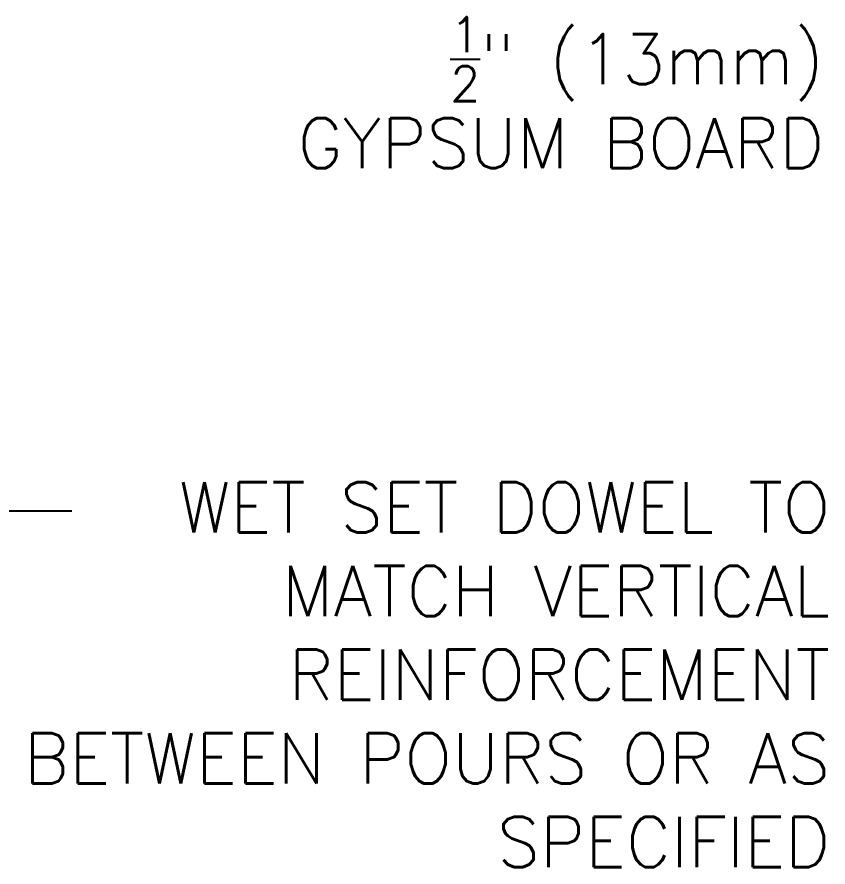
# Model space of a CAD drawing. Header units: inches. Extents: x 45.5 to 101.8, y 21.2 to 93.9.
# Drawn here: x 88.33 to 100.45, y 72.58 to 85.29 of the extents above; entities that cross this region are included whole.
import ezdxf

# ---------------------------------------------------------------- set-up
doc = ezdxf.new("R2010")
doc.units = ezdxf.units.IN
doc.header["$LTSCALE"] = 0.5
doc.header["$MEASUREMENT"] = 0
doc.linetypes.add('DASHEDX2', pattern=[1.5, 1, -0.5])
doc.layers.add('TEXT', color=4, linetype='Continuous')
doc.styles.add('DIM', font='romans.shx', dxfattribs={"width": 0.7})
doc.styles.add('ROMANS', font='romans.shx', dxfattribs={"height": 1.125})
doc.dimstyles.new('ext_12', dxfattribs={"dimscale": 12, "dimtxt": 0.09375, "dimasz": 0.09375, "dimexe": 0.09375, "dimexo": 0.0625, "dimgap": 0.0625, "dimtad": 1, "dimdec": 1, "dimzin": 3, "dimdsep": 46, "dimlunit": 4, "dimtxsty": 'DIM', "dimcen": 0.09, "dimdle": 0.09375, "dimclrt": 4, "dimadec": 0, "dimazin": 0, "dimtfac": 1, "dimtdec": 1, "dimtmove": 2, "dimatfit": 3, "dimfxl": 1, "dimfrac": 2, "dimtolj": 1, "dimtzin": 0, "dimarcsym": 0})

msp = doc.modelspace()

# ---------------------------------------------------------------- linework, layer by layer
at = {"layer": 'TEXT'}
msp.add_lwpolyline([(86.442, 84.573, 0, 0.36, 0), (87.522, 84.573, 0, 0, 0), (92.949, 84.573, 0, 0, 0)], format="xyseb", dxfattribs=at)

# ---------------------------------------------------------------- texts
at = {"layer": 'TEXT', "linetype": 'DASHEDX2', "char_height": 0.75, "attachment_point": 6, "style": 'ROMANS'}
for s, insert, width in [('\\A1; {\\H0.7x;\\S1/2;}" (13mm) GYPSUM BOARD', (100.396, 84.16), 10.16974), ('WET SET DOWEL TO MATCH VERTICAL REINFORCEMENT BETWEEN POURS OR AS SPECIFIED', (100.484, 75.459), 13.36882)]:
    msp.add_mtext(s, dxfattribs=dict(at, insert=insert, width=width))

# ---------------------------------------------------------------- leaders
at = {"layer": 'TEXT'}
msp.add_leader([(75.119, 79.387), (87.972, 77.909), (89.144, 77.909)], dimstyle='ext_12', override={"dimgap": 0.0625, "dimtad": 0}, dxfattribs=at)

doc.saveas('drawing.dxf')
